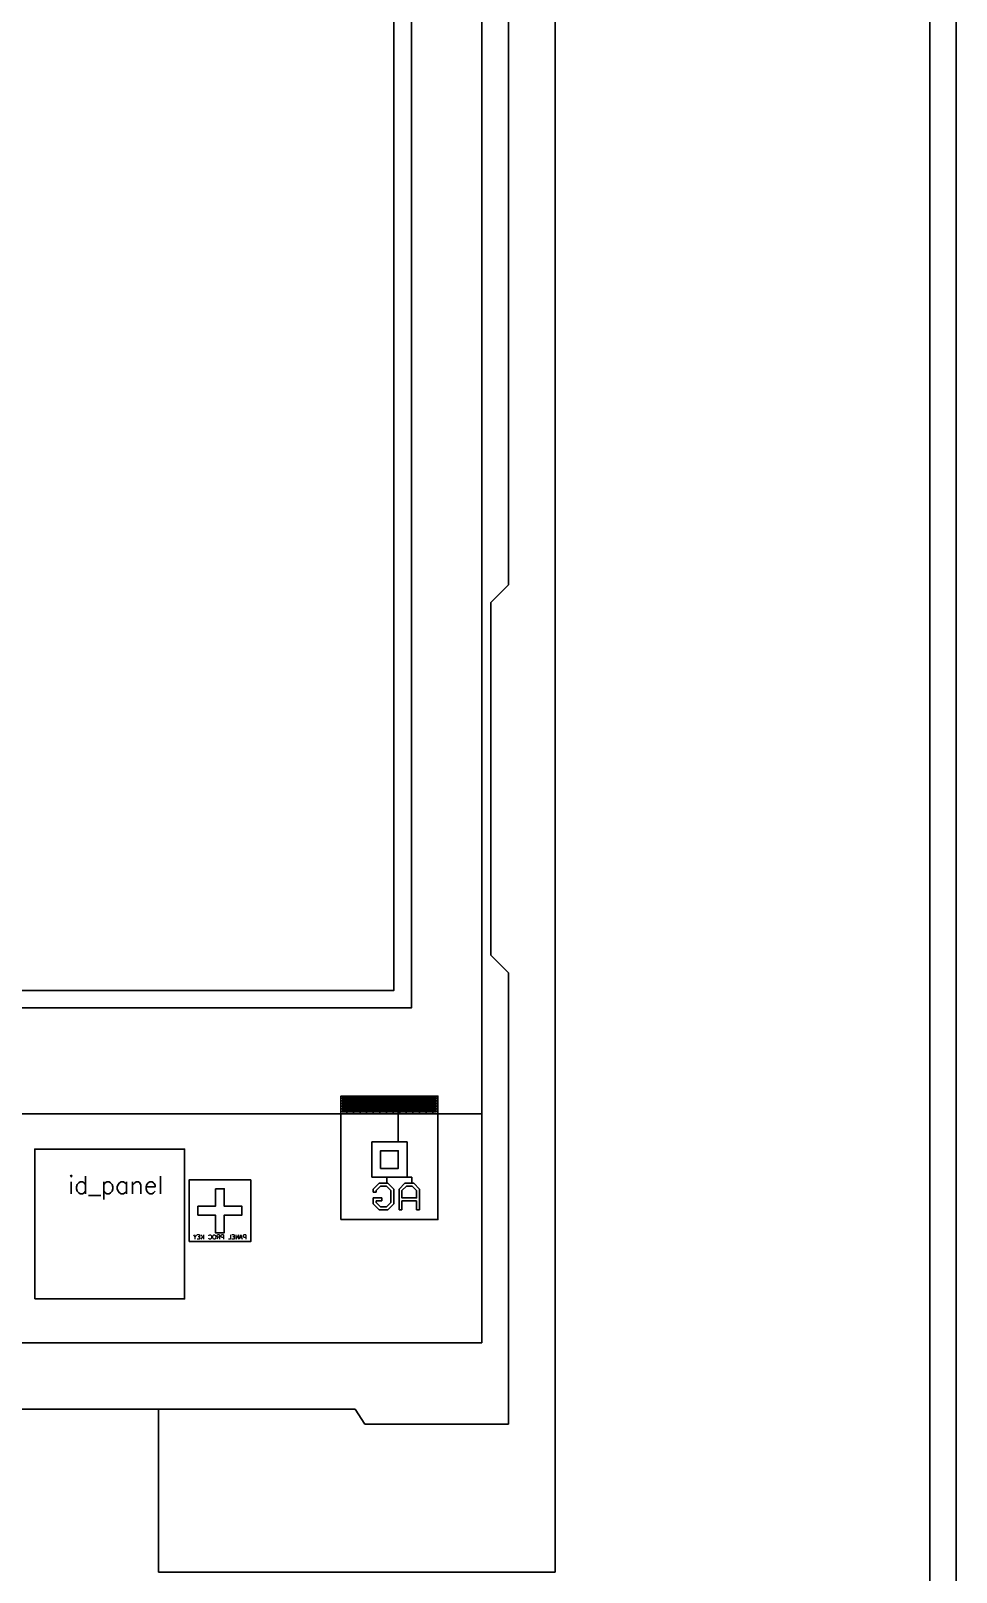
# Model space of a CAD drawing. Header units: millimetres. Extents: x 1862 to 2439, y 367 to 860.
# Drawn here: x 2079.58 to 2090.08, y 553.34 to 570.83 of the extents above; entities that cross this region are included whole.
import ezdxf
from ezdxf.enums import TextEntityAlignment as Align

# ---------------------------------------------------------------- set-up
doc = ezdxf.new("R2010")
doc.units = ezdxf.units.MM
for name, color, linetype in [('BL', 7, 'Continuous'), ('Cover lens', 6, 'Continuous'), ('保洁膜', 4, 'Continuous'), ('标 注', 3, 'Continuous')]:
    doc.layers.add(name, color=color, linetype=linetype)
doc.styles.get("Standard").update_dxf_attribs({"font": 'txt', "bigfont": 'gbcbig.shx'})

# ---------------------------------------------------------------- blocks, each defined once
blk = doc.blocks.new('LCD')
at = {"color": 6}
for p, q in [((7424.382, -538.585), (7424.382, -447.285)), ((7422.782, -537.185), (7422.782, -535.785)), ((7422.782, -535.785), (7423.432, -535.785)), ((7423.432, -535.8), (7422.797, -535.8)), ((7422.797, -535.8), (7422.797, -535.815)), ((7422.797, -535.815), (7423.432, -535.815)), ((7423.432, -535.83), (7422.797, -535.83)), ((7422.797, -535.83), (7422.797, -535.845)), ((7422.797, -535.845), (7423.432, -535.845)), ((7423.432, -535.86), (7422.797, -535.86)), ((7422.797, -535.86), (7422.797, -535.875)), ((7422.797, -535.875), (7423.432, -535.875)), ((7423.432, -535.89), (7422.797, -535.89)), ((7422.797, -535.89), (7422.797, -535.905)), ((7422.797, -535.905), (7423.432, -535.905)), ((7423.432, -535.92), (7422.797, -535.92)), ((7422.797, -535.92), (7422.797, -535.935)), ((7423.432, -535.785), (7423.432, -535.8)), ((7423.432, -535.8), (7423.432, -535.785)), ((7423.432, -535.785), (7423.882, -535.785)), ((7423.867, -535.8), (7423.432, -535.8)), ((7423.432, -535.815), (7423.432, -535.83)), ((7423.432, -535.83), (7423.432, -535.815)), ((7423.432, -535.815), (7423.867, -535.815)), ((7423.867, -535.83), (7423.432, -535.83)), ((7423.432, -535.845), (7423.432, -535.86)), ((7423.432, -535.86), (7423.432, -535.845)), ((7423.432, -535.845), (7423.867, -535.845)), ((7423.867, -535.86), (7423.432, -535.86)), ((7423.432, -535.875), (7423.432, -535.89)), ((7423.432, -535.89), (7423.432, -535.875)), ((7423.432, -535.875), (7423.867, -535.875)), ((7423.867, -535.89), (7423.432, -535.89)), ((7423.432, -535.905), (7423.432, -535.92)), ((7423.432, -535.92), (7423.432, -535.905)), ((7423.432, -535.905), (7423.867, -535.905)), ((7423.867, -535.92), (7423.432, -535.92)), ((7423.867, -535.815), (7423.867, -535.8)), ((7423.867, -535.845), (7423.867, -535.83)), ((7423.867, -535.875), (7423.867, -535.86)), ((7423.867, -535.905), (7423.867, -535.89)), ((7423.867, -535.935), (7423.867, -535.92)), ((7423.882, -535.785), (7423.882, -537.185)), ((7422.797, -535.935), (7423.432, -535.935)), ((7423.432, -535.95), (7422.797, -535.95)), ((7422.797, -535.95), (7422.797, -535.965)), ((7422.797, -535.965), (7423.432, -535.965)), ((7423.432, -535.935), (7423.432, -535.95)), ((7423.432, -535.95), (7423.432, -535.935)), ((7423.432, -535.935), (7423.867, -535.935)), ((7423.867, -535.95), (7423.432, -535.95)), ((7423.432, -535.965), (7423.432, -536.305)), ((7423.432, -536.305), (7423.432, -535.965)), ((7423.432, -535.965), (7423.867, -535.965)), ((7423.867, -535.965), (7423.867, -535.95)), ((7423.432, -536.305), (7423.132, -536.305)), ((7423.132, -536.305), (7423.132, -536.705)), ((7423.532, -536.305), (7423.432, -536.305)), ((7423.532, -536.705), (7423.532, -536.305)), ((7423.132, -536.705), (7423.301, -536.705)), ((7423.214, -536.774), (7423.148, -536.84)), ((7423.301, -536.774), (7423.214, -536.774)), ((7423.301, -536.705), (7423.301, -536.774)), ((7423.301, -536.774), (7423.301, -536.705)), ((7423.301, -536.705), (7423.584, -536.705)), ((7423.314, -536.774), (7423.301, -536.774)), ((7423.381, -536.84), (7423.314, -536.774)), ((7423.507, -536.774), (7423.441, -536.84)), ((7423.584, -536.774), (7423.507, -536.774)), ((7423.584, -536.705), (7423.532, -536.705)), ((7423.584, -536.705), (7423.584, -536.774)), ((7423.584, -536.774), (7423.584, -536.705)), ((7423.607, -536.774), (7423.584, -536.774)), ((7423.674, -536.84), (7423.607, -536.774)), ((7423.148, -536.84), (7423.148, -536.873)), ((7423.148, -536.873), (7423.181, -536.873)), ((7423.247, -536.94), (7423.148, -536.94)), ((7423.148, -536.94), (7423.148, -537.007)), ((7423.181, -536.857), (7423.231, -536.807)), ((7423.181, -536.873), (7423.181, -536.857)), ((7423.181, -536.99), (7423.181, -536.974)), ((7423.181, -536.974), (7423.247, -536.974)), ((7423.231, -536.807), (7423.298, -536.807)), ((7423.247, -536.974), (7423.247, -536.94)), ((7423.298, -536.807), (7423.347, -536.857)), ((7423.347, -536.857), (7423.347, -536.99)), ((7423.381, -537.007), (7423.381, -536.84)), ((7423.441, -536.84), (7423.441, -537.074)), ((7423.474, -537.074), (7423.474, -536.974)), ((7423.474, -536.974), (7423.64, -536.974)), ((7423.64, -536.974), (7423.64, -537.074)), ((7423.674, -537.074), (7423.674, -536.84)), ((7423.148, -537.007), (7423.214, -537.074)), ((7423.231, -537.04), (7423.181, -536.99)), ((7423.214, -537.074), (7423.314, -537.074)), ((7423.298, -537.04), (7423.231, -537.04)), ((7423.347, -536.99), (7423.298, -537.04)), ((7423.314, -537.074), (7423.381, -537.007)), ((7423.441, -537.074), (7423.474, -537.074)), ((7423.64, -537.074), (7423.674, -537.074)), ((7423.882, -537.185), (7422.782, -537.185)), ((7370.542, -538.585), (7424.382, -538.585))]:
    blk.add_line(p, q, dxfattribs=at)
for points in [[(7370.542, -535.985), (7424.382, -535.985), (7424.382, -447.285), (7370.542, -447.285)], [(7371.542, -534.585), (7423.382, -534.585), (7423.382, -448.185), (7371.542, -448.185)], [(7422.782, -537.185), (7423.882, -537.185), (7423.882, -535.785), (7422.782, -535.785)], [(7419.308, -538.085), (7421.008, -538.085), (7421.008, -536.385), (7419.308, -536.385)], [(7423.232, -536.605), (7423.432, -536.605), (7423.432, -536.405), (7423.232, -536.405)], [(7421.058, -537.435), (7421.758, -537.435), (7421.758, -536.735), (7421.058, -536.735)], [(7421.358, -536.835), (7421.458, -536.835), (7421.458, -537.035), (7421.658, -537.035), (7421.658, -537.135), (7421.458, -537.135), (7421.458, -537.335), (7421.358, -537.335), (7421.358, -537.135), (7421.158, -537.135), (7421.158, -537.035), (7421.358, -537.035)], [(7423.524, -536.807), (7423.591, -536.807), (7423.64, -536.857), (7423.64, -536.94), (7423.474, -536.94), (7423.474, -536.857)]]:
    blk.add_lwpolyline(points, close=True, dxfattribs=at)
for points in [[(7422.848, -535.794), (7422.848, -535.985)], [(7422.923, -535.794), (7422.923, -535.985)], [(7422.998, -535.794), (7422.998, -535.985)], [(7423.073, -535.794), (7423.073, -535.985)], [(7423.148, -535.794), (7423.148, -535.985)], [(7423.223, -535.794), (7423.223, -535.985)], [(7423.298, -535.794), (7423.298, -535.985)], [(7423.373, -535.794), (7423.373, -535.985)], [(7423.448, -535.794), (7423.448, -535.985)], [(7423.523, -535.794), (7423.523, -535.985)], [(7423.598, -535.794), (7423.598, -535.985)], [(7423.673, -535.794), (7423.673, -535.985)], [(7423.748, -535.794), (7423.748, -535.985)], [(7423.823, -535.794), (7423.823, -535.985)]]:
    blk.add_lwpolyline(points, dxfattribs=at)
blk.add_text('id_panel', height=0.2, dxfattribs=at).set_placement((7420.227, -536.792), align=Align.MIDDLE_CENTER)
at = {"color": 6, "text_generation_flag": 2}
blk.add_text('PANEL PROC KEY', height=0.05, dxfattribs=at).set_placement((7421.408, -537.384), align=Align.MIDDLE_CENTER)
blk = doc.blocks.new('f')
at = {"ltscale": 5}
for p, q in [((7291.74, -544.203), (7291.94, -544.003)), ((7291.74, -548.203), (7291.94, -548.403))]:
    blk.add_line(p, q, dxfattribs=at)
at = {"color": 0}
blk.add_line((7287.97, -555.203), (7292.47, -555.203), dxfattribs=at)
at = {"layer": 'BL', "color": 7, "linetype": 'Continuous'}
for p, q in [((7292.47, -460.353), (7292.47, -555.203)), ((7291.94, -468.403), (7291.94, -544.003)), ((7291.74, -548.203), (7291.74, -544.203)), ((7291.94, -548.403), (7291.94, -553.523)), ((7287.97, -553.353), (7287.97, -555.203))]:
    blk.add_line(p, q, dxfattribs=at)
at = {"layer": 'BL', "color": 0, "linetype": 'Continuous'}
for p, q in [((7288.27, -553.353), (7290.202, -553.353)), ((7290.202, -553.353), (7290.311, -553.523)), ((7290.311, -553.523), (7291.94, -553.523))]:
    blk.add_line(p, q, dxfattribs=at)
at = {"layer": '标 注', "color": 7}
blk.add_line((7244.22, -553.353), (7288.27, -553.353), dxfattribs=at)

msp = doc.modelspace()

# ---------------------------------------------------------------- linework, layer by layer
at = {"layer": 'Cover lens'}
msp.add_lwpolyline([(2026.176, 549.123, -0.414214), (2025.476, 549.823), (2025.476, 652.193, -0.414214), (2026.176, 652.893), (2089.376, 652.893, -0.414214), (2090.076, 652.193), (2090.076, 549.823, -0.414214), (2089.376, 549.123)], format="xyb", close=True, dxfattribs=at)
at = {"layer": 'Cover lens', "color": 1}
msp.add_lwpolyline([(2083.896, 646.543), (2083.896, 559.743), (2031.656, 559.743), (2031.656, 646.543)], close=True, dxfattribs=at)
at = {"layer": '保洁膜', "color": 5}
msp.add_lwpolyline([(2033.687, 652.593, -0.414214), (2033.187, 653.093), (2033.187, 657.093, 0.414214), (2032.687, 657.593), (2028.687, 657.593, 0.414214), (2028.187, 657.093), (2028.187, 653.093, -0.414214), (2027.687, 652.593), (2026.276, 652.593, 0.414214), (2025.776, 652.093), (2025.776, 549.923, 0.414214), (2026.276, 549.423), (2089.276, 549.423, 0.414214), (2089.776, 549.923), (2089.776, 652.093, 0.414214), (2089.276, 652.593)], format="xyb", close=True, dxfattribs=at)

# ---------------------------------------------------------------- block references
at = {"layer": '标 注', "color": 7}
for name, p in [('f', (-5206.945, 1108.546)), ('LCD', (-5339.686, 1094.528))]:
    msp.add_blockref(name, p, dxfattribs=at)

doc.saveas('drawing.dxf')
